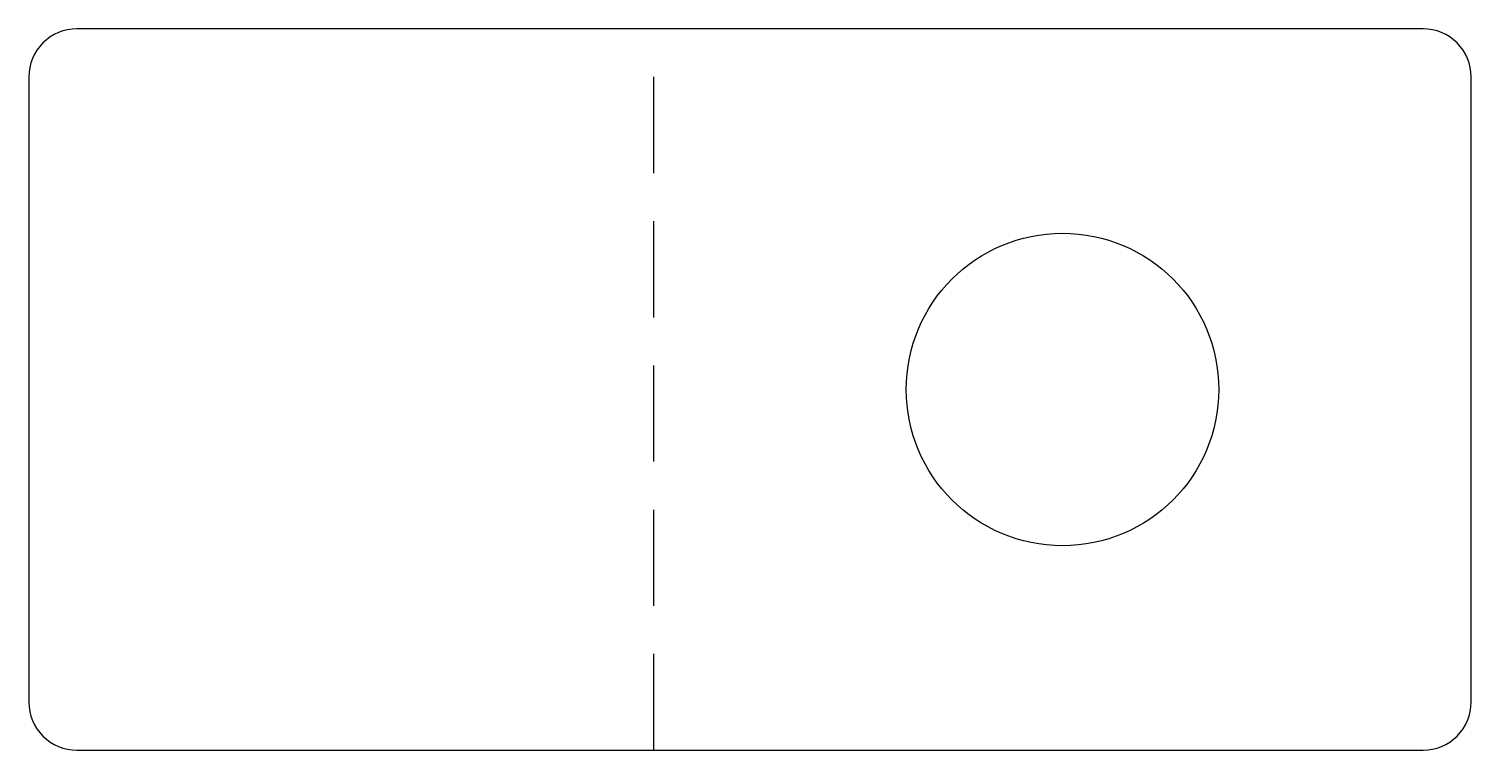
# Model space of a CAD drawing. Header units: millimetres. Extents: x 0 to 60, y 0 to 30.
import ezdxf

# ---------------------------------------------------------------- set-up
doc = ezdxf.new("R2010")
doc.units = ezdxf.units.MM
doc.linetypes.add('DASHED', pattern=[6, 4, -2])
for name, color, linetype in [('BEND', 6, 'DASHED'), ('CUT', 7, 'CONTINUOUS'), ('HOLE', 7, 'CONTINUOUS')]:
    doc.layers.add(name, color=color, linetype=linetype)

msp = doc.modelspace()

# ---------------------------------------------------------------- linework, layer by layer
at = {"layer": 'BEND'}
msp.add_line((26, 0), (26, 30), dxfattribs=at)
at = {"layer": 'CUT'}
msp.add_lwpolyline([(2, 0), (58, 0, 0.414214), (60, 2), (60, 28, 0.414214), (58, 30), (2, 30, 0.414214), (0, 28), (0, 2, 0.414214)], format="xyb", close=True, dxfattribs=at)
at = {"layer": 'HOLE'}
msp.add_lwpolyline([(36.5, 15, -1), (49.5, 15, -1)], format="xyb", close=True, dxfattribs=at)

doc.saveas('drawing.dxf')
